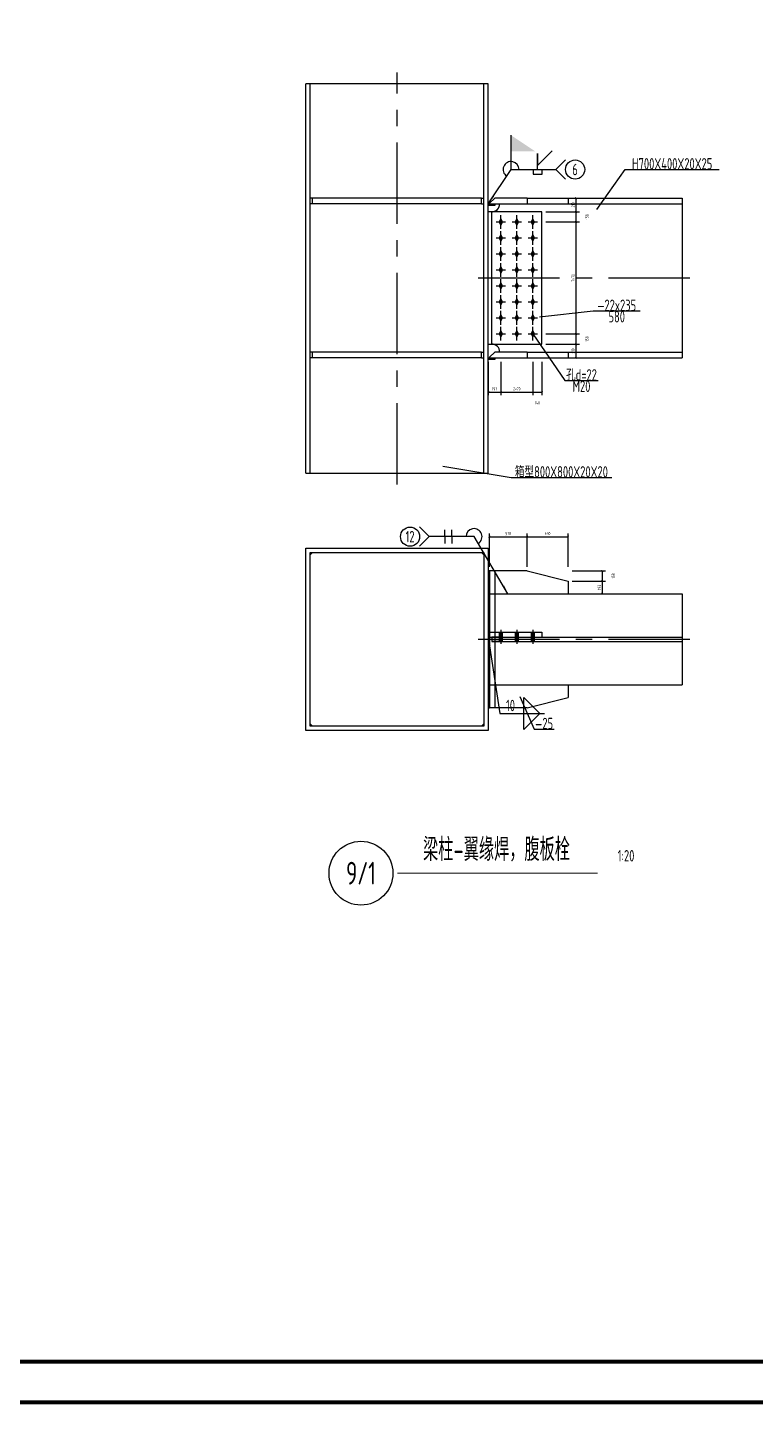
# Model space of a CAD drawing. Extents: x 31132 to 885236, y 345273 to 1212165.
# Drawn here: x 243413 to 254580, y 456801 to 477922 of the extents above; entities that cross this region are included whole.
import ezdxf
from ezdxf.enums import TextEntityAlignment as Align

# ---------------------------------------------------------------- set-up
doc = ezdxf.new("R2010")
doc.units = 0
doc.header["$LTSCALE"] = 1000
for name, pattern in [('CENTER', [2, 1.25, -0.25, 0.25, -0.25]), ('StContinue2d', [0]), ('StDish2d', [60, 30, -30])]:
    doc.linetypes.add(name, pattern=pattern)
doc.layers.get('0').update_dxf_attribs({"linetype": 'CONTINUOUS'})
doc.layers.get('Defpoints').update_dxf_attribs({"linetype": 'CONTINUOUS'})
for name, color, linetype in [('AXIS', 253, 'CENTER'), ('COLUMN', 6, 'CONTINUOUS'), ('DIM', 3, 'CONTINUOUS'), ('TEXT', 7, 'CONTINUOUS'), ('TK', 4, 'CONTINUOUS')]:
    doc.layers.add(name, color=color, linetype=linetype)
for name, color, linetype, true_color in [('Beam', 131, 'StContinue2d', 0xaaffff), ('Bolt', 7, 'StContinue2d', 0xff3f3f), ('Hide', 3, 'StDish2d', 0x00ff00), ('PlateJoint', 7, 'StContinue2d', 0x6868ff), ('PlatePl', 7, 'StContinue2d', 0x848484), ('PlateStiff', 103, 'StContinue2d', 0x7ebd8d)]:
    doc.layers.add(name, color=color, linetype=linetype, true_color=true_color)
doc.styles.add('StTextStyle', font='yjkeng.shx', dxfattribs={"width": 0.7, "height": 250, "bigfont": 'yjkchn.shx'})
doc.styles.add('StTextStyleDim', font='yjkeng.shx', dxfattribs={"width": 0.7, "height": 50, "bigfont": 'yjkchn.shx'})
doc.dimstyles.new('StDimStyle', dxfattribs={"dimscale": 100, "dimtxt": 2.5, "dimasz": 1, "dimexe": 2.5, "dimexo": 3, "dimgap": 1, "dimtad": 1, "dimdec": 0, "dimzin": 0, "dimdsep": 46, "dimtxsty": 'StTextStyleDim', "dimblk": 'ARCHTICK', "dimblk1": 'ARCHTICK', "dimblk2": 'ARCHTICK', "dimcen": 0.09, "dimadec": 0, "dimazin": 0, "dimtfac": 1, "dimtdec": 4, "dimtix": 1, "dimtmove": 2, "dimatfit": 3, "dimfxl": 1, "dimtolj": 1, "dimtzin": 0, "dimarcsym": 2})

# ---------------------------------------------------------------- blocks, each defined once
blk = doc.blocks.new('_ArchTick')
at = {"color": 0, "linetype": 'ByBlock', "const_width": 0.5}
blk.add_lwpolyline([(-0.7, -0.7), (0.7, 0.7)], dxfattribs=at)
blk = doc.blocks.new('*D2334')
at = {"layer": 'Defpoints', "color": 0, "transparency": 16777216}
for p in [(250481, 472856), (250674, 472856), (250674, 472331)]:
    blk.add_point(p, dxfattribs=at)
at = {"layer": 'DIM', "color": 0, "lineweight": -2, "transparency": 16777216}
for p, q in [((250481, 472796), (250481, 472281)), ((250674, 472796), (250674, 472281)), ((250481, 472331), (250674, 472331))]:
    blk.add_line(p, q, dxfattribs=at)
at = {"layer": 'DIM', "color": 0, "lineweight": -2, "transparency": 16777216, "xscale": 20, "yscale": 20, "zscale": 20, "rotation": 180}
blk.add_blockref('_ArchTick', (250481, 472331), dxfattribs=at)
at = {"layer": 'DIM', "color": 0, "lineweight": -2, "transparency": 16777216, "xscale": 20, "yscale": 20, "zscale": 20}
blk.add_blockref('_ArchTick', (250674, 472331), dxfattribs=at)
at = {"layer": 'DIM', "color": 0, "transparency": 16777216, "insert": (250578, 472379), "char_height": 50, "attachment_point": 5, "style": 'StTextStyleDim'}
blk.add_mtext('\\A1;193', dxfattribs=at)
blk = doc.blocks.new('*D2335')
at = {"layer": 'Defpoints', "color": 0, "transparency": 16777216}
for p in [(250674, 472856), (251164, 472856), (251164, 472331)]:
    blk.add_point(p, dxfattribs=at)
at = {"layer": 'DIM', "color": 0, "lineweight": -2, "transparency": 16777216}
for p, q in [((250674, 472796), (250674, 472281)), ((251164, 472796), (251164, 472281)), ((250674, 472331), (251164, 472331))]:
    blk.add_line(p, q, dxfattribs=at)
at = {"layer": 'DIM', "color": 0, "lineweight": -2, "transparency": 16777216, "xscale": 20, "yscale": 20, "zscale": 20, "rotation": 180}
blk.add_blockref('_ArchTick', (250674, 472331), dxfattribs=at)
at = {"layer": 'DIM', "color": 0, "lineweight": -2, "transparency": 16777216, "xscale": 20, "yscale": 20, "zscale": 20}
blk.add_blockref('_ArchTick', (251164, 472331), dxfattribs=at)
at = {"layer": 'DIM', "color": 0, "transparency": 16777216, "insert": (250919, 472379), "char_height": 50, "attachment_point": 5, "style": 'StTextStyleDim'}
blk.add_mtext('\\A1;2×70', dxfattribs=at)
blk = doc.blocks.new('*D2336')
at = {"layer": 'Defpoints', "color": 0, "transparency": 16777216}
for p in [(251164, 472856), (251304, 472856), (251304, 472331)]:
    blk.add_point(p, dxfattribs=at)
at = {"layer": 'DIM', "color": 0, "lineweight": -2, "transparency": 16777216}
for p, q in [((251164, 472796), (251164, 472281)), ((251304, 472796), (251304, 472281)), ((251164, 472331), (251304, 472331))]:
    blk.add_line(p, q, dxfattribs=at)
at = {"layer": 'DIM', "color": 0, "lineweight": -2, "transparency": 16777216, "xscale": 20, "yscale": 20, "zscale": 20, "rotation": 180}
blk.add_blockref('_ArchTick', (251164, 472331), dxfattribs=at)
at = {"layer": 'DIM', "color": 0, "lineweight": -2, "transparency": 16777216, "xscale": 20, "yscale": 20, "zscale": 20}
blk.add_blockref('_ArchTick', (251304, 472331), dxfattribs=at)
at = {"layer": 'DIM', "color": 0, "transparency": 16777216, "insert": (251234, 472165), "char_height": 50, "attachment_point": 5, "style": 'StTextStyleDim'}
blk.add_mtext('\\A1;140', dxfattribs=at)
blk = doc.blocks.new('*D2337')
at = {"layer": 'Defpoints', "color": 0, "transparency": 16777216}
for p in [(251304, 473066), (251829, 473066), (251304, 472856)]:
    blk.add_point(p, dxfattribs=at)
at = {"layer": 'DIM', "color": 0, "lineweight": -2, "transparency": 16777216}
for p, q in [((251364, 473066), (251879, 473066)), ((251829, 472856), (251829, 473066)), ((251364, 472856), (251879, 472856))]:
    blk.add_line(p, q, dxfattribs=at)
at = {"layer": 'DIM', "color": 0, "lineweight": -2, "transparency": 16777216, "xscale": 20, "yscale": 20, "zscale": 20}
for p, rotation in [((251829, 473066), 90), ((251829, 472856), 270)]:
    blk.add_blockref('_ArchTick', p, dxfattribs=dict(at, rotation=rotation))
at = {"layer": 'DIM', "color": 0, "transparency": 16777216, "insert": (251782, 472961), "char_height": 50, "attachment_point": 5, "rotation": 90, "style": 'StTextStyleDim'}
blk.add_mtext('\\A1;210', dxfattribs=at)
blk = doc.blocks.new('*D2338')
at = {"layer": 'Defpoints', "color": 0, "transparency": 16777216}
for p in [(251304, 473224), (251829, 473224), (251304, 473066)]:
    blk.add_point(p, dxfattribs=at)
at = {"layer": 'DIM', "color": 0, "lineweight": -2, "transparency": 16777216}
for p, q in [((251364, 473224), (251879, 473224)), ((251829, 473066), (251829, 473224)), ((251364, 473066), (251879, 473066))]:
    blk.add_line(p, q, dxfattribs=at)
at = {"layer": 'DIM', "color": 0, "lineweight": -2, "transparency": 16777216, "xscale": 20, "yscale": 20, "zscale": 20}
for p, rotation in [((251829, 473224), 90), ((251829, 473066), 270)]:
    blk.add_blockref('_ArchTick', p, dxfattribs=dict(at, rotation=rotation))
at = {"layer": 'DIM', "color": 0, "transparency": 16777216, "insert": (251996, 473145), "char_height": 50, "attachment_point": 5, "rotation": 90, "style": 'StTextStyleDim'}
blk.add_mtext('\\A1;158', dxfattribs=at)
blk = doc.blocks.new('*D2339')
at = {"layer": 'Defpoints', "color": 0, "transparency": 16777216}
for p in [(251304, 474939), (251829, 474939), (251304, 473224)]:
    blk.add_point(p, dxfattribs=at)
at = {"layer": 'DIM', "color": 0, "lineweight": -2, "transparency": 16777216}
for p, q in [((251364, 474939), (251879, 474939)), ((251829, 473224), (251829, 474939)), ((251364, 473224), (251879, 473224))]:
    blk.add_line(p, q, dxfattribs=at)
at = {"layer": 'DIM', "color": 0, "lineweight": -2, "transparency": 16777216, "xscale": 20, "yscale": 20, "zscale": 20}
for p, rotation in [((251829, 474939), 90), ((251829, 473224), 270)]:
    blk.add_blockref('_ArchTick', p, dxfattribs=dict(at, rotation=rotation))
at = {"layer": 'DIM', "color": 0, "transparency": 16777216, "insert": (251782, 474081), "char_height": 50, "attachment_point": 5, "rotation": 90, "style": 'StTextStyleDim'}
blk.add_mtext('\\A1;7×70', dxfattribs=at)
blk = doc.blocks.new('*D2340')
at = {"layer": 'Defpoints', "color": 0, "transparency": 16777216}
for p in [(251304, 475096), (251829, 475096), (251304, 474939)]:
    blk.add_point(p, dxfattribs=at)
at = {"layer": 'DIM', "color": 0, "lineweight": -2, "transparency": 16777216}
for p, q in [((251364, 475096), (251879, 475096)), ((251829, 474939), (251829, 475096)), ((251364, 474939), (251879, 474939))]:
    blk.add_line(p, q, dxfattribs=at)
at = {"layer": 'DIM', "color": 0, "lineweight": -2, "transparency": 16777216, "xscale": 20, "yscale": 20, "zscale": 20}
for p, rotation in [((251829, 475096), 90), ((251829, 474939), 270)]:
    blk.add_blockref('_ArchTick', p, dxfattribs=dict(at, rotation=rotation))
at = {"layer": 'DIM', "color": 0, "transparency": 16777216, "insert": (251996, 475018), "char_height": 50, "attachment_point": 5, "rotation": 90, "style": 'StTextStyleDim'}
blk.add_mtext('\\A1;158', dxfattribs=at)
blk = doc.blocks.new('*D2341')
at = {"layer": 'Defpoints', "color": 0, "transparency": 16777216}
for p in [(251304, 475306), (251829, 475306), (251304, 475096)]:
    blk.add_point(p, dxfattribs=at)
at = {"layer": 'DIM', "color": 0, "lineweight": -2, "transparency": 16777216}
for p, q in [((251364, 475306), (251879, 475306)), ((251829, 475096), (251829, 475306)), ((251364, 475096), (251879, 475096))]:
    blk.add_line(p, q, dxfattribs=at)
at = {"layer": 'DIM', "color": 0, "lineweight": -2, "transparency": 16777216, "xscale": 20, "yscale": 20, "zscale": 20}
for p, rotation in [((251829, 475306), 90), ((251829, 475096), 270)]:
    blk.add_blockref('_ArchTick', p, dxfattribs=dict(at, rotation=rotation))
at = {"layer": 'DIM', "color": 0, "transparency": 16777216, "insert": (251782, 475201), "char_height": 50, "attachment_point": 5, "rotation": 90, "style": 'StTextStyleDim'}
blk.add_mtext('\\A1;210', dxfattribs=at)
blk = doc.blocks.new('*D2284')
for points in [[(59412.7, 28347.5), (59412.7, 28497.5)], [(59528.7, 28347.5), (59528.7, 28417.5), (59528.7, 28365.5), (59592.3, 28429.1)], [(59651.1, 28389.9), (59608.7, 28347.5), (59651.1, 28305.1)], [(59312.7, 28197.5), (59412.7, 28347.5)], [(59412.7, 28347.5), (59608.7, 28347.5)], [(59508.7, 28347.5), (59508.7, 28327.5), (59548.7, 28327.5), (59548.7, 28347.5)]]:
    blk.add_lwpolyline(points)
blk.add_lwpolyline([(59312.7, 28197.5, 0, 8, 0), (59334.9, 28230.8, 8, 8, 0)], format="xyseb")
blk.add_circle((59693.1, 28347.5), 42)
blk.add_arc((59412.7, 28347.5), 35, 0, 236.30993)
blk.add_solid([(59412.7, 28497.5), (59412.7, 28427.5), (59517.7, 28427.5)])
at = {"style": 'StTextStyle', "width": 0.7}
blk.add_text('6', height=50, dxfattribs=at).set_placement((59693.1, 28347.5), align=Align.MIDDLE_CENTER)
blk = doc.blocks.new('*D2285')
for points in [[(59507.7, 27627.5), (59647.7, 27422.5)], [(59647.7, 27422.5), (59794.7, 27422.5)]]:
    blk.add_lwpolyline(points)
at = {"style": 'StTextStyle', "width": 0.7}
blk.add_text('孔d=22', height=50, dxfattribs=at).set_placement((59721.2, 27422.5), align=Align.CENTER)
blk.add_text('M20', height=50, dxfattribs=at).set_placement((59721.2, 27422.5), align=Align.TOP_CENTER)
blk = doc.blocks.new('*D2286')
for points in [[(59537.7, 27702.5), (59772.7, 27727.5)], [(59772.7, 27727.5), (59978.5, 27727.5)]]:
    blk.add_lwpolyline(points)
at = {"style": 'StTextStyle', "width": 0.7}
blk.add_text('—22x235', height=50, dxfattribs=at).set_placement((59875.6, 27727.5), align=Align.CENTER)
blk.add_text('580', height=50, dxfattribs=at).set_placement((59875.6, 27727.5), align=Align.TOP_CENTER)
blk = doc.blocks.new('*D2287')
for points in [[(59787.7, 28172.5), (59912.7, 28347.5)], [(59912.7, 28347.5), (60324.3, 28347.5)]]:
    blk.add_lwpolyline(points)
at = {"style": 'StTextStyle', "width": 0.7}
blk.add_text('H700X400X20X25', height=50, dxfattribs=at).set_placement((60118.5, 28347.5), align=Align.CENTER)
blk = doc.blocks.new('*D2288')
for points in [[(59112.7, 27047.5), (59412.7, 26997.5)], [(59412.7, 26997.5), (59853.7, 26997.5)]]:
    blk.add_lwpolyline(points)
at = {"style": 'StTextStyle', "width": 0.7}
blk.add_text('箱型800X800X20X20', height=50, dxfattribs=at).set_placement((59633.2, 26997.5), align=Align.CENTER)
blk = doc.blocks.new('*D2342')
at = {"layer": 'Defpoints', "color": 0, "transparency": 16777216}
for p in [(251706, 469430), (252231, 469430), (251706, 469237)]:
    blk.add_point(p, dxfattribs=at)
at = {"layer": 'DIM', "color": 0, "lineweight": -2, "transparency": 16777216}
for p, q in [((251766, 469430), (252281, 469430)), ((252231, 469237), (252231, 469430)), ((251766, 469237), (252281, 469237))]:
    blk.add_line(p, q, dxfattribs=at)
at = {"layer": 'DIM', "color": 0, "lineweight": -2, "transparency": 16777216, "xscale": 20, "yscale": 20, "zscale": 20}
for p, rotation in [((252231, 469430), 90), ((252231, 469237), 270)]:
    blk.add_blockref('_ArchTick', p, dxfattribs=dict(at, rotation=rotation))
at = {"layer": 'DIM', "color": 0, "transparency": 16777216, "insert": (252184, 469334), "char_height": 50, "attachment_point": 5, "rotation": 90, "style": 'StTextStyleDim'}
blk.add_mtext('\\A1;193', dxfattribs=at)
blk = doc.blocks.new('*D2343')
at = {"layer": 'Defpoints', "color": 0, "transparency": 16777216}
for p in [(251706, 469587), (252231, 469587), (251706, 469430)]:
    blk.add_point(p, dxfattribs=at)
at = {"layer": 'DIM', "color": 0, "lineweight": -2, "transparency": 16777216}
for p, q in [((251766, 469587), (252281, 469587)), ((252231, 469430), (252231, 469587)), ((251766, 469430), (252281, 469430))]:
    blk.add_line(p, q, dxfattribs=at)
at = {"layer": 'DIM', "color": 0, "lineweight": -2, "transparency": 16777216, "xscale": 20, "yscale": 20, "zscale": 20}
for p, rotation in [((252231, 469587), 90), ((252231, 469430), 270)]:
    blk.add_blockref('_ArchTick', p, dxfattribs=dict(at, rotation=rotation))
at = {"layer": 'DIM', "color": 0, "transparency": 16777216, "insert": (252398, 469509), "char_height": 50, "attachment_point": 5, "rotation": 90, "style": 'StTextStyleDim'}
blk.add_mtext('\\A1;158', dxfattribs=at)
blk = doc.blocks.new('*D2344')
at = {"layer": 'Defpoints', "color": 0, "transparency": 16777216}
for p in [(251076, 470112), (250499, 469587), (251076, 469587)]:
    blk.add_point(p, dxfattribs=at)
at = {"layer": 'DIM', "color": 0, "lineweight": -2, "transparency": 16777216}
for p, q in [((250499, 469647), (250499, 470162)), ((251076, 469647), (251076, 470162)), ((250499, 470112), (251076, 470112))]:
    blk.add_line(p, q, dxfattribs=at)
at = {"layer": 'DIM', "color": 0, "lineweight": -2, "transparency": 16777216, "xscale": 20, "yscale": 20, "zscale": 20, "rotation": 180}
blk.add_blockref('_ArchTick', (250499, 470112), dxfattribs=at)
at = {"layer": 'DIM', "color": 0, "lineweight": -2, "transparency": 16777216, "xscale": 20, "yscale": 20, "zscale": 20}
blk.add_blockref('_ArchTick', (251076, 470112), dxfattribs=at)
at = {"layer": 'DIM', "color": 0, "transparency": 16777216, "insert": (250788, 470160), "char_height": 50, "attachment_point": 5, "style": 'StTextStyleDim'}
blk.add_mtext('\\A1;578', dxfattribs=at)
blk = doc.blocks.new('*D2345')
at = {"layer": 'Defpoints', "color": 0, "transparency": 16777216}
for p in [(251706, 470112), (251076, 469587), (251706, 469587)]:
    blk.add_point(p, dxfattribs=at)
at = {"layer": 'DIM', "color": 0, "lineweight": -2, "transparency": 16777216}
for p, q in [((251076, 469647), (251076, 470162)), ((251706, 469647), (251706, 470162)), ((251076, 470112), (251706, 470112))]:
    blk.add_line(p, q, dxfattribs=at)
at = {"layer": 'DIM', "color": 0, "lineweight": -2, "transparency": 16777216, "xscale": 20, "yscale": 20, "zscale": 20, "rotation": 180}
blk.add_blockref('_ArchTick', (251076, 470112), dxfattribs=at)
at = {"layer": 'DIM', "color": 0, "lineweight": -2, "transparency": 16777216, "xscale": 20, "yscale": 20, "zscale": 20}
blk.add_blockref('_ArchTick', (251706, 470112), dxfattribs=at)
at = {"layer": 'DIM', "color": 0, "transparency": 16777216, "insert": (251391, 470160), "char_height": 50, "attachment_point": 5, "style": 'StTextStyleDim'}
blk.add_mtext('\\A1;630', dxfattribs=at)
blk = doc.blocks.new('*D2289')
for points in [[(59011.8, 26739.9), (59054.2, 26697.5), (59011.8, 26655.1)], [(59250.2, 26697.5), (59054.2, 26697.5)], [(59122.2, 26697.5), (59122.2, 26727.5)], [(59122.2, 26697.5), (59122.2, 26667.5)], [(59152.2, 26697.5), (59152.2, 26727.5)], [(59152.2, 26697.5), (59152.2, 26667.5)], [(59398.9, 26447.5), (59250.2, 26697.5)]]:
    blk.add_lwpolyline(points)
blk.add_lwpolyline([(59398.9, 26447.5, 0, 8, 0), (59378.5, 26481.9, 8, 8, 0)], format="xyseb")
blk.add_circle((58969.8, 26697.5), 42)
blk.add_arc((59250.2, 26697.5), 35, 300.75265, 180)
at = {"style": 'StTextStyle', "width": 0.7}
blk.add_text('12', height=50, dxfattribs=at).set_placement((58969.8, 26697.5), align=Align.MIDDLE_CENTER)
blk = doc.blocks.new('*D2290')
for points in [[(59450.7, 25997.5), (59513.2, 25853.7)], [(59513.2, 25853.7), (59601.4, 25853.7)]]:
    blk.add_lwpolyline(points)
at = {"style": 'StTextStyle', "width": 0.7}
blk.add_text('—25', height=50, dxfattribs=at).set_placement((59557.3, 25853.7), align=Align.CENTER)
blk = doc.blocks.new('*D2291')
blk.add_lwpolyline([(59312.7, 26257.5, 0, 8, 0), (59318.6, 26217.9, 8, 8, 0)], format="xyseb")
for points in [[(59312.7, 26257.5), (59362.7, 25922.5)], [(59362.7, 25922.5), (59558.7, 25922.5)]]:
    blk.add_lwpolyline(points)
blk.add_lwpolyline([(59538.7, 25922.5), (59468.7, 25852.5), (59468.7, 25992.5)], close=True)
at = {"style": 'StTextStyle', "width": 0.7}
blk.add_text('10', height=50, dxfattribs=at).set_placement((59390.2, 25932.5))

msp = doc.modelspace()

# ---------------------------------------------------------------- linework, layer by layer
at = {"const_width": 17.5}
msp.add_lwpolyline([(249088.05, 464949.87), (252161.68, 464949.87)], dxfattribs=at)
msp.add_circle((248528.05, 464949.87), 490)
at = {"layer": 'AXIS'}
for p, q in [((249081.44, 470910.3), (249081.44, 477231.3)), ((250323.94, 474081.3), (253631.44, 474081.3)), ((250323.94, 468537.26), (253631.44, 468537.26))]:
    msp.add_line(p, q, dxfattribs=at)
at = {"layer": 'Beam'}
for p, q in [((251706.44, 475306.3), (253456.44, 475306.3)), ((253456.44, 475306.3), (253456.44, 475218.8)), ((250533.94, 473066.3), (250533.94, 475096.3)), ((251706.44, 475218.8), (253456.44, 475218.8)), ((253456.44, 475218.8), (253456.44, 472943.8)), ((251706.44, 472943.8), (253456.44, 472943.8)), ((253456.44, 472943.8), (253456.44, 472856.3)), ((251706.44, 472856.3), (253456.44, 472856.3)), ((250498.94, 469237.26), (250498.94, 467837.26)), ((250498.94, 469237.26), (250579.44, 469237.26)), ((250579.44, 469237.26), (253456.44, 469237.26)), ((250579.44, 469237.26), (250579.44, 467837.26)), ((253456.44, 469237.26), (253456.44, 467837.26)), ((250498.94, 467837.26), (250579.44, 467837.26)), ((250579.44, 467837.26), (253456.44, 467837.26))]:
    msp.add_line(p, q, dxfattribs=at)
for centre, start, end in [((250533.94, 475218.8), 270, 0), ((250533.94, 472943.8), 0, 90)]:
    msp.add_arc(centre, 122.5, start, end, dxfattribs=at)
at = {"layer": 'Bolt'}
for p, q in [((250673.94, 474833.8), (250673.94, 475043.8)), ((250918.94, 474833.8), (250918.94, 475043.8)), ((251163.94, 474833.8), (251163.94, 475043.8)), ((250603.94, 474938.8), (250743.94, 474938.8)), ((250673.94, 474588.8), (250673.94, 474798.8)), ((250848.94, 474938.8), (250988.94, 474938.8)), ((250918.94, 474588.8), (250918.94, 474798.8)), ((251093.94, 474938.8), (251233.94, 474938.8)), ((251163.94, 474588.8), (251163.94, 474798.8)), ((250603.94, 474693.8), (250743.94, 474693.8)), ((250848.94, 474693.8), (250988.94, 474693.8)), ((251093.94, 474693.8), (251233.94, 474693.8)), ((250603.94, 474448.8), (250743.94, 474448.8)), ((250673.94, 474343.8), (250673.94, 474553.8)), ((250848.94, 474448.8), (250988.94, 474448.8)), ((250918.94, 474343.8), (250918.94, 474553.8)), ((251093.94, 474448.8), (251233.94, 474448.8)), ((251163.94, 474343.8), (251163.94, 474553.8)), ((250603.94, 474203.8), (250743.94, 474203.8)), ((250673.94, 474098.8), (250673.94, 474308.8)), ((250848.94, 474203.8), (250988.94, 474203.8)), ((250918.94, 474098.8), (250918.94, 474308.8)), ((251093.94, 474203.8), (251233.94, 474203.8)), ((251163.94, 474098.8), (251163.94, 474308.8)), ((250603.94, 473958.8), (250743.94, 473958.8)), ((250673.94, 473853.8), (250673.94, 474063.8)), ((250848.94, 473958.8), (250988.94, 473958.8)), ((250918.94, 473853.8), (250918.94, 474063.8)), ((251093.94, 473958.8), (251233.94, 473958.8)), ((251163.94, 473853.8), (251163.94, 474063.8)), ((250673.94, 473608.8), (250673.94, 473818.8)), ((250918.94, 473608.8), (250918.94, 473818.8)), ((251163.94, 473608.8), (251163.94, 473818.8)), ((250603.94, 473713.8), (250743.94, 473713.8)), ((250673.94, 473363.8), (250673.94, 473573.8)), ((250848.94, 473713.8), (250988.94, 473713.8)), ((250918.94, 473363.8), (250918.94, 473573.8)), ((251093.94, 473713.8), (251233.94, 473713.8)), ((251163.94, 473363.8), (251163.94, 473573.8)), ((250603.94, 473468.8), (250743.94, 473468.8)), ((250673.94, 473118.8), (250673.94, 473328.8)), ((250848.94, 473468.8), (250988.94, 473468.8)), ((250918.94, 473118.8), (250918.94, 473328.8)), ((251093.94, 473468.8), (251233.94, 473468.8)), ((251163.94, 473118.8), (251163.94, 473328.8)), ((250603.94, 473223.8), (250743.94, 473223.8)), ((250848.94, 473223.8), (250988.94, 473223.8)), ((251093.94, 473223.8), (251233.94, 473223.8)), ((250673.94, 468684.26), (250673.94, 468467.26)), ((250918.94, 468684.26), (250918.94, 468467.26)), ((251163.94, 468684.26), (251163.94, 468467.26))]:
    msp.add_line(p, q, dxfattribs=at)
for points in [[(250638.94, 474938.8), (250673.94, 475008.8), (250673.94, 474868.8), (250708.94, 474938.8)], [(250883.94, 474938.8), (250918.94, 475008.8), (250918.94, 474868.8), (250953.94, 474938.8)], [(251128.94, 474938.8), (251163.94, 475008.8), (251163.94, 474868.8), (251198.94, 474938.8)], [(250638.94, 474693.8), (250673.94, 474763.8), (250673.94, 474623.8), (250708.94, 474693.8)], [(250883.94, 474693.8), (250918.94, 474763.8), (250918.94, 474623.8), (250953.94, 474693.8)], [(251128.94, 474693.8), (251163.94, 474763.8), (251163.94, 474623.8), (251198.94, 474693.8)], [(250638.94, 474448.8), (250673.94, 474518.8), (250673.94, 474378.8), (250708.94, 474448.8)], [(250883.94, 474448.8), (250918.94, 474518.8), (250918.94, 474378.8), (250953.94, 474448.8)], [(251128.94, 474448.8), (251163.94, 474518.8), (251163.94, 474378.8), (251198.94, 474448.8)], [(250638.94, 474203.8), (250673.94, 474273.8), (250673.94, 474133.8), (250708.94, 474203.8)], [(250883.94, 474203.8), (250918.94, 474273.8), (250918.94, 474133.8), (250953.94, 474203.8)], [(251128.94, 474203.8), (251163.94, 474273.8), (251163.94, 474133.8), (251198.94, 474203.8)], [(250638.94, 473958.8), (250673.94, 474028.8), (250673.94, 473888.8), (250708.94, 473958.8)], [(250883.94, 473958.8), (250918.94, 474028.8), (250918.94, 473888.8), (250953.94, 473958.8)], [(251128.94, 473958.8), (251163.94, 474028.8), (251163.94, 473888.8), (251198.94, 473958.8)], [(250638.94, 473713.8), (250673.94, 473783.8), (250673.94, 473643.8), (250708.94, 473713.8)], [(250883.94, 473713.8), (250918.94, 473783.8), (250918.94, 473643.8), (250953.94, 473713.8)], [(251128.94, 473713.8), (251163.94, 473783.8), (251163.94, 473643.8), (251198.94, 473713.8)], [(250638.94, 473468.8), (250673.94, 473538.8), (250673.94, 473398.8), (250708.94, 473468.8)], [(250883.94, 473468.8), (250918.94, 473538.8), (250918.94, 473398.8), (250953.94, 473468.8)], [(251128.94, 473468.8), (251163.94, 473538.8), (251163.94, 473398.8), (251198.94, 473468.8)], [(250638.94, 473223.8), (250673.94, 473293.8), (250673.94, 473153.8), (250708.94, 473223.8)], [(250883.94, 473223.8), (250918.94, 473293.8), (250918.94, 473153.8), (250953.94, 473223.8)], [(251128.94, 473223.8), (251163.94, 473293.8), (251163.94, 473153.8), (251198.94, 473223.8)], [(250638.94, 468502.26, -35), (250708.94, 468502.26, -35), (250638.94, 468649.26, -35), (250708.94, 468649.26, -35)], [(250883.94, 468502.26, -35), (250953.94, 468502.26, -35), (250883.94, 468649.26, -35), (250953.94, 468649.26, -35)], [(251128.94, 468502.26, -35), (251198.94, 468502.26, -35), (251128.94, 468649.26, -35), (251198.94, 468649.26, -35)]]:
    msp.add_solid(points, dxfattribs=at)
at = {"layer": 'COLUMN'}
for p, q in [((247681.44, 471085.3), (247681.44, 477056.3)), ((250481.44, 477056.3), (247681.44, 477056.3)), ((250481.44, 471085.3), (250481.44, 477056.3)), ((247681.44, 471085.3), (250481.44, 471085.3)), ((247681.44, 469937.26), (250481.44, 469937.26)), ((247681.44, 467137.26), (247681.44, 469937.26)), ((247751.44, 469867.26), (250411.44, 469867.26)), ((247751.44, 467207.26), (247751.44, 469867.26)), ((250411.44, 469867.26), (250411.44, 467207.26)), ((250481.44, 469937.26), (250481.44, 467137.26)), ((250411.44, 467207.26), (247751.44, 467207.26)), ((250481.44, 467137.26), (247681.44, 467137.26))]:
    msp.add_line(p, q, dxfattribs=at)
at = {"layer": 'Hide'}
for p, q in [((247751.44, 471085.3), (247751.44, 477056.3)), ((250411.44, 471085.3), (250411.44, 477056.3)), ((247786.44, 475306.3), (247751.44, 475306.3)), ((247786.44, 475218.8), (247786.44, 475306.3)), ((250376.44, 475306.3), (247786.44, 475306.3)), ((250376.44, 475218.8), (250376.44, 475306.3)), ((250376.44, 475306.3), (250411.44, 475306.3)), ((247786.44, 475218.8), (247751.44, 475218.8)), ((250376.44, 475218.8), (247786.44, 475218.8)), ((250376.44, 475218.8), (250411.44, 475218.8)), ((251303.94, 475096.3), (250481.44, 475096.3)), ((251303.94, 473066.3), (251303.94, 475096.3)), ((247786.44, 472943.8), (247751.44, 472943.8)), ((247786.44, 472856.3), (247786.44, 472943.8)), ((250376.44, 472943.8), (247786.44, 472943.8)), ((250376.44, 472856.3), (250376.44, 472943.8)), ((250376.44, 472943.8), (250411.44, 472943.8)), ((250481.44, 473066.3), (251303.94, 473066.3)), ((247786.44, 472856.3), (247751.44, 472856.3)), ((250376.44, 472856.3), (247786.44, 472856.3)), ((250376.44, 472856.3), (250411.44, 472856.3)), ((250586.44, 467487.26), (250586.44, 469587.26)), ((250481.44, 468649.26), (251303.94, 468649.26)), ((250481.44, 468572.26), (251303.94, 468572.26)), ((250533.94, 468572.26), (250533.94, 468502.26)), ((250656.44, 468572.26), (250656.44, 468502.26)), ((250656.44, 468572.26), (253456.44, 468572.26)), ((250656.44, 468502.26), (253456.44, 468502.26)), ((251303.94, 468649.26), (251303.94, 468572.26))]:
    msp.add_line(p, q, dxfattribs=at)
for points in [[(250533.94, 468572.26), (250536.38, 468572.26), (250538.83, 468572.26), (250541.27, 468572.26), (250543.72, 468572.26), (250546.16, 468572.26), (250548.59, 468572.26), (250551.01, 468572.26), (250553.42, 468572.26), (250555.84, 468572.26), (250558.25, 468572.26), (250560.66, 468572.26), (250563.03, 468572.26), (250565.38, 468572.26), (250567.74, 468572.26), (250570.09, 468572.26), (250572.44, 468572.26), (250574.78, 468572.26), (250577.04, 468572.26), (250579.3, 468572.26), (250581.57, 468572.26), (250583.83, 468572.26), (250586.09, 468572.26), (250588.29, 468572.26), (250590.43, 468572.26), (250592.57, 468572.26), (250594.72, 468572.26), (250596.86, 468572.26), (250599, 468572.26), (250601.01, 468572.26), (250603, 468572.26), (250605, 468572.26), (250607, 468572.26), (250609, 468572.26), (250610.93, 468572.26), (250612.76, 468572.26), (250614.59, 468572.26), (250616.41, 468572.26), (250618.24, 468572.26), (250620.06, 468572.26), (250621.75, 468572.26), (250623.38, 468572.26), (250625.01, 468572.26), (250626.64, 468572.26), (250628.27, 468572.26), (250629.88, 468572.26), (250631.3, 468572.26), (250632.71, 468572.26), (250634.13, 468572.26), (250635.55, 468572.26), (250636.97, 468572.26), (250638.26, 468572.26), (250639.45, 468572.26), (250640.63, 468572.26), (250641.82, 468572.26), (250643, 468572.26), (250644.19, 468572.26), (250645.15, 468572.26), (250646.08, 468572.26), (250647.02, 468572.26), (250647.96, 468572.26), (250648.9, 468572.26), (250649.76, 468572.26), (250650.44, 468572.26), (250651.11, 468572.26), (250651.79, 468572.26), (250652.47, 468572.26), (250653.15, 468572.26), (250653.64, 468572.26), (250654.05, 468572.26), (250654.46, 468572.26), (250654.87, 468572.26), (250655.28, 468572.26), (250655.67, 468572.26), (250655.81, 468572.26), (250655.95, 468572.26), (250656.09, 468572.26), (250656.22, 468572.26), (250656.36, 468572.26), (250656.44, 468572.26)], [(250656.44, 468572.26), (250656.3, 468572.26), (250656.16, 468572.26), (250656.02, 468572.26), (250655.89, 468572.26), (250655.75, 468572.26), (250655.51, 468572.26), (250655.1, 468572.26), (250654.69, 468572.26), (250654.27, 468572.26), (250653.86, 468572.26), (250653.45, 468572.26), (250652.84, 468572.26), (250652.16, 468572.26), (250651.48, 468572.26), (250650.8, 468572.26), (250650.12, 468572.26), (250649.4, 468572.26), (250648.46, 468572.26), (250647.53, 468572.26), (250646.59, 468572.26), (250645.65, 468572.26), (250644.72, 468572.26), (250643.64, 468572.26), (250642.46, 468572.26), (250641.27, 468572.26), (250640.09, 468572.26), (250638.9, 468572.26), (250637.72, 468572.26), (250636.31, 468572.26), (250634.9, 468572.26), (250633.48, 468572.26), (250632.06, 468572.26), (250630.65, 468572.26), (250629.16, 468572.26), (250627.52, 468572.26), (250625.89, 468572.26), (250624.26, 468572.26), (250622.63, 468572.26), (250621, 468572.26), (250619.22, 468572.26), (250617.4, 468572.26), (250615.57, 468572.26), (250613.75, 468572.26), (250611.92, 468572.26), (250610.07, 468572.26), (250608.08, 468572.26), (250606.08, 468572.26), (250604.08, 468572.26), (250602.08, 468572.26), (250600.09, 468572.26), (250598.02, 468572.26), (250595.87, 468572.26), (250593.73, 468572.26), (250591.59, 468572.26), (250589.44, 468572.26), (250587.3, 468572.26), (250585.05, 468572.26), (250582.79, 468572.26), (250580.53, 468572.26), (250578.26, 468572.26), (250576, 468572.26), (250573.71, 468572.26), (250571.36, 468572.26), (250569.01, 468572.26), (250566.65, 468572.26), (250564.3, 468572.26), (250561.95, 468572.26), (250559.55, 468572.26), (250557.14, 468572.26), (250554.72, 468572.26), (250552.31, 468572.26), (250549.9, 468572.26), (250547.48, 468572.26), (250545.03, 468572.26), (250542.59, 468572.26), (250540.15, 468572.26), (250537.7, 468572.26), (250535.26, 468572.26), (250533.94, 468572.26)], [(250533.94, 468502.26), (250536.38, 468502.26), (250538.83, 468502.26), (250541.27, 468502.26), (250543.72, 468502.26), (250546.16, 468502.26), (250548.59, 468502.26), (250551.01, 468502.26), (250553.42, 468502.26), (250555.84, 468502.26), (250558.25, 468502.26), (250560.66, 468502.26), (250563.03, 468502.26), (250565.38, 468502.26), (250567.74, 468502.26), (250570.09, 468502.26), (250572.44, 468502.26), (250574.78, 468502.26), (250577.04, 468502.26), (250579.3, 468502.26), (250581.57, 468502.26), (250583.83, 468502.26), (250586.09, 468502.26), (250588.29, 468502.26), (250590.43, 468502.26), (250592.57, 468502.26), (250594.72, 468502.26), (250596.86, 468502.26), (250599, 468502.26), (250601.01, 468502.26), (250603, 468502.26), (250605, 468502.26), (250607, 468502.26), (250609, 468502.26), (250610.93, 468502.26), (250612.76, 468502.26), (250614.59, 468502.26), (250616.41, 468502.26), (250618.24, 468502.26), (250620.06, 468502.26), (250621.75, 468502.26), (250623.38, 468502.26), (250625.01, 468502.26), (250626.64, 468502.26), (250628.27, 468502.26), (250629.88, 468502.26), (250631.3, 468502.26), (250632.71, 468502.26), (250634.13, 468502.26), (250635.55, 468502.26), (250636.97, 468502.26), (250638.26, 468502.26), (250639.45, 468502.26), (250640.63, 468502.26), (250641.82, 468502.26), (250643, 468502.26), (250644.19, 468502.26), (250645.15, 468502.26), (250646.08, 468502.26), (250647.02, 468502.26), (250647.96, 468502.26), (250648.9, 468502.26), (250649.76, 468502.26), (250650.44, 468502.26), (250651.11, 468502.26), (250651.79, 468502.26), (250652.47, 468502.26), (250653.15, 468502.26), (250653.64, 468502.26), (250654.05, 468502.26), (250654.46, 468502.26), (250654.87, 468502.26), (250655.28, 468502.26), (250655.67, 468502.26), (250655.81, 468502.26), (250655.95, 468502.26), (250656.09, 468502.26), (250656.22, 468502.26), (250656.36, 468502.26), (250656.44, 468502.26)], [(250656.44, 468502.26), (250656.3, 468502.26), (250656.16, 468502.26), (250656.02, 468502.26), (250655.89, 468502.26), (250655.75, 468502.26), (250655.51, 468502.26), (250655.1, 468502.26), (250654.69, 468502.26), (250654.27, 468502.26), (250653.86, 468502.26), (250653.45, 468502.26), (250652.84, 468502.26), (250652.16, 468502.26), (250651.48, 468502.26), (250650.8, 468502.26), (250650.12, 468502.26), (250649.4, 468502.26), (250648.46, 468502.26), (250647.53, 468502.26), (250646.59, 468502.26), (250645.65, 468502.26), (250644.72, 468502.26), (250643.64, 468502.26), (250642.46, 468502.26), (250641.27, 468502.26), (250640.09, 468502.26), (250638.9, 468502.26), (250637.72, 468502.26), (250636.31, 468502.26), (250634.9, 468502.26), (250633.48, 468502.26), (250632.06, 468502.26), (250630.65, 468502.26), (250629.16, 468502.26), (250627.52, 468502.26), (250625.89, 468502.26), (250624.26, 468502.26), (250622.63, 468502.26), (250621, 468502.26), (250619.22, 468502.26), (250617.4, 468502.26), (250615.57, 468502.26), (250613.75, 468502.26), (250611.92, 468502.26), (250610.07, 468502.26), (250608.08, 468502.26), (250606.08, 468502.26), (250604.08, 468502.26), (250602.08, 468502.26), (250600.09, 468502.26), (250598.02, 468502.26), (250595.87, 468502.26), (250593.73, 468502.26), (250591.59, 468502.26), (250589.44, 468502.26), (250587.3, 468502.26), (250585.05, 468502.26), (250582.79, 468502.26), (250580.53, 468502.26), (250578.26, 468502.26), (250576, 468502.26), (250573.71, 468502.26), (250571.36, 468502.26), (250569.01, 468502.26), (250566.65, 468502.26), (250564.3, 468502.26), (250561.95, 468502.26), (250559.55, 468502.26), (250557.14, 468502.26), (250554.72, 468502.26), (250552.31, 468502.26), (250549.9, 468502.26), (250547.48, 468502.26), (250545.03, 468502.26), (250542.59, 468502.26), (250540.15, 468502.26), (250537.7, 468502.26), (250535.26, 468502.26), (250533.94, 468502.26)]]:
    msp.add_lwpolyline(points, dxfattribs=at)
msp.add_arc((250533.94, 475218.8), 122.5, 270, 0, dxfattribs=at)
at = {"layer": 'PlateJoint'}
for p, q in [((250533.94, 475096.3), (250481.44, 475096.3)), ((250481.44, 473066.3), (250533.94, 473066.3))]:
    msp.add_line(p, q, dxfattribs=at)
at = {"layer": 'PlatePl'}
for p, q in [((250481.44, 475218.8), (250586.44, 475218.8)), ((250481.44, 475197.8), (250586.44, 475197.8)), ((250586.44, 475197.8), (250586.44, 475218.8)), ((250481.44, 472856.3), (250586.44, 472856.3)), ((250481.44, 472835.3), (250586.44, 472835.3)), ((250586.44, 472835.3), (250586.44, 472856.3)), ((250498.94, 469587.26), (250481.44, 469587.26)), ((250481.44, 467487.26), (250498.94, 467487.26))]:
    msp.add_line(p, q, dxfattribs=at)
at = {"layer": 'PlateStiff'}
for p, q in [((250579.44, 475306.3), (250498.94, 475225.8)), ((250498.94, 475225.8), (250498.94, 475218.8)), ((251076.44, 475306.3), (250579.44, 475306.3)), ((251076.44, 475306.3), (251076.44, 475218.8)), ((251076.44, 475306.3), (251706.44, 475306.3)), ((251706.44, 475306.3), (251706.44, 475218.8)), ((250498.94, 475218.8), (251076.44, 475218.8)), ((251076.44, 475218.8), (251706.44, 475218.8)), ((250579.44, 472943.8), (250498.94, 472863.3)), ((251076.44, 472943.8), (250579.44, 472943.8)), ((251076.44, 472943.8), (251076.44, 472856.3)), ((251076.44, 472943.8), (251706.44, 472943.8)), ((251706.44, 472943.8), (251706.44, 472856.3)), ((250498.94, 472863.3), (250498.94, 472856.3)), ((250498.94, 472856.3), (251076.44, 472856.3)), ((251076.44, 472856.3), (251706.44, 472856.3)), ((247786.44, 469867.26), (247751.44, 469832.26)), ((250411.44, 469832.26), (250376.44, 469867.26)), ((250579.44, 469587.26), (250498.94, 469587.26)), ((250498.94, 469587.26), (250498.94, 469237.26)), ((251076.44, 469587.26), (250579.44, 469587.26)), ((250579.44, 469587.26), (250579.44, 469237.26)), ((251076.44, 469587.26), (251706.44, 469429.76)), ((251706.44, 469429.76), (251706.44, 469237.26)), ((250498.94, 467837.26), (250498.94, 467487.26)), ((250579.44, 467837.26), (250579.44, 467487.26)), ((251706.44, 467837.26), (251706.44, 467644.76)), ((251076.44, 467487.26), (251706.44, 467644.76)), ((250579.44, 467487.26), (250498.94, 467487.26)), ((251076.44, 467487.26), (250579.44, 467487.26)), ((247751.44, 467242.26), (247786.44, 467207.26)), ((250376.44, 467207.26), (250411.44, 467242.26))]:
    msp.add_line(p, q, dxfattribs=at)
at = {"layer": 'TK', "const_width": 62.5}
for points in [[(226419.19, 456831.98), (226419.19, 493956.98), (278919.19, 493956.98), (278919.19, 456831.98)], [(229544.19, 457456.98), (229544.19, 493331.98), (278294.19, 493331.98), (278294.19, 457456.98)]]:
    msp.add_lwpolyline(points, close=True, dxfattribs=at)

# ---------------------------------------------------------------- block references
at = {"layer": 'DIM', "xscale": 3.5, "yscale": 3.5, "zscale": 3.5}
for name, p in [('*D2284', (42887.03, 376527.61)), ('*D2289', (42887.03, 376671.07)), ('*D2291', (42887.03, 376671.07))]:
    msp.add_blockref(name, p, dxfattribs=at)
at = {"layer": 'TEXT', "xscale": 3.5, "yscale": 3.5, "zscale": 3.5}
for name, p in [('*D2287', (42887.03, 376527.61)), ('*D2286', (42887.03, 376527.61)), ('*D2285', (42887.03, 376527.61)), ('*D2288', (42887.03, 376527.61)), ('*D2290', (42887.03, 376671.07))]:
    msp.add_blockref(name, p, dxfattribs=at)

# ---------------------------------------------------------------- texts
at = {"style": 'StTextStyle', "width": 0.7}
msp.add_text('梁柱-翼缘焊，腹板栓', height=350, dxfattribs=at).set_placement((250607.17, 465033.42), align=Align.BOTTOM_CENTER)
msp.add_text('1:20', height=175, dxfattribs=at).set_placement((252466.18, 465077.46), align=Align.BOTTOM_LEFT)
msp.add_text('9/1', height=350, dxfattribs=at).set_placement((248528.05, 464949.87), align=Align.MIDDLE_CENTER)

# ---------------------------------------------------------------- dimensions: what is measured, and where the dimension line sits
at = {"layer": 'DIM'}
for p1, p2, distance, picture, middle in [((251303.94, 475096.3), (251303.94, 475306.3), -525, '*D2341', (251781.55, 475201.3)), ((251303.94, 472856.3), (251303.94, 473066.3), -525, '*D2337', (251781.55, 472961.3)), ((250481.4356149, 472856.30229815), (250673.9356149, 472856.30229815), -525, '*D2334', (250577.6856149, 472378.68325053)), ((250498.9356149, 469587.26052934), (251076.4356149, 469587.26052934), 525, '*D2344', (250787.6856149, 470159.64148172)), ((251076.44, 469587.26), (251706.44, 469587.26), 525, '*D2345', (251391.44, 470159.64)), ((251706.4356149, 469237.26052934), (251706.4356149, 469429.76052934), -525, '*D2342', (252184.05466251, 469333.51052934))]:
    dim = msp.add_aligned_dim(p1=p1, p2=p2, distance=distance, dimstyle='StDimStyle', override={"dimscale": 20}, dxfattribs=at)
    dim.commit()
    dim.dimension.update_dxf_attribs({"geometry": picture, "text_midpoint": middle})
for base, p1, p2, angle, picture, middle in [((251828.9356149, 475096.30229815), (251303.9356149, 474938.80229815), (251303.9356149, 475096.30229815), 90, '*D2340', (251995.69042259, 475017.55229815)), ((251828.9356149, 473223.80229815), (251303.9356149, 473066.30229815), (251303.9356149, 473223.80229815), 90, '*D2338', (251995.69042259, 473145.05229815)), ((251303.94, 472331.3), (251163.94, 472856.3), (251303.94, 472856.3), 0, '*D2336', (251233.94, 472164.55)), ((252231.4356149, 469587.26052934), (251706.4356149, 469429.76052934), (251706.4356149, 469587.26052934), 90, '*D2343', (252398.19042259, 469508.51052934))]:
    dim = msp.add_linear_dim(base=base, p1=p1, p2=p2, angle=angle, dimstyle='StDimStyle', override={"dimscale": 20}, dxfattribs=at)
    dim.commit()
    dim.dimension.update_dxf_attribs({"geometry": picture, "text_midpoint": middle, "dimtype": 161})
for p1, p2, text, picture, middle in [((251303.94, 473223.8), (251303.94, 474938.8), '7×70', '*D2339', (251781.55, 474081.3)), ((250673.94, 472856.3), (251163.94, 472856.3), '2×70', '*D2335', (250918.94, 472378.68))]:
    dim = msp.add_aligned_dim(p1=p1, p2=p2, distance=-525, text=text, dimstyle='StDimStyle', override={"dimscale": 20}, dxfattribs=at)
    dim.commit()
    dim.dimension.update_dxf_attribs({"geometry": picture, "text_midpoint": middle})

doc.saveas('drawing.dxf')
